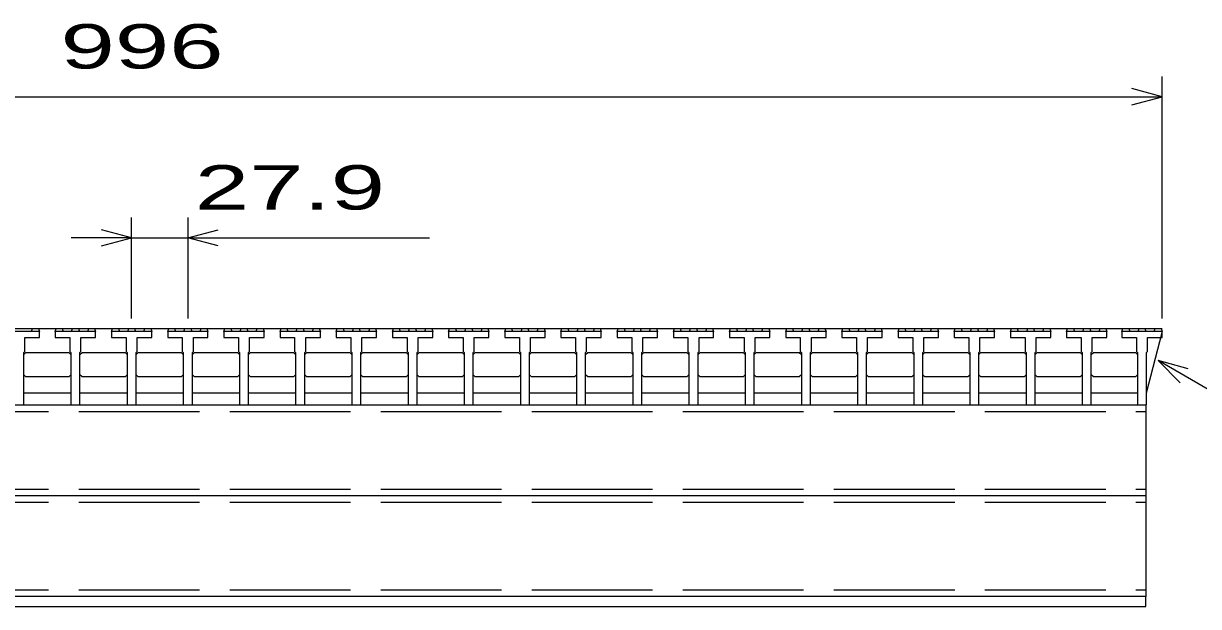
# Model space of a CAD drawing. Units: millimetres, scale not verified. Extents: x -1820 to 1731, y -1282 to 1054.
# Drawn here: x -988 to -405, y -774 to -484 of the extents above; entities that cross this region are included whole.
import ezdxf
from ezdxf.enums import TextEntityAlignment as Align

# ---------------------------------------------------------------- set-up
doc = ezdxf.new("R2010")
doc.units = ezdxf.units.MM
doc.header["$LTSCALE"] = 10
doc.linetypes.add('DASHED', pattern=[7.5, 6, -1.5])
doc.layers.add('16', color=3, linetype='Continuous', lineweight=25)
doc.layers.add('22', color=2, linetype='Continuous', lineweight=25)
doc.styles.add('ベクトル', font='')
doc.styles.get('ベクトル').set_extended_font_data('ベクトル')

msp = doc.modelspace()

# ---------------------------------------------------------------- linework, layer by layer
at = {"layer": '16'}
for p, q in [((-1419, -635.5), (-423, -635.5)), ((-984.4, -637), (-983.9, -635.5)), ((-983.9, -635.5), (-981, -635.5)), ((-981, -635.5), (-980.5, -637)), ((-972.6, -637), (-972.1, -635.5)), ((-972.1, -635.5), (-969.2, -635.5)), ((-969.2, -635.5), (-968.7, -637)), ((-964.55, -637), (-964.05, -635.5)), ((-964.05, -635.5), (-961.15, -635.5)), ((-961.15, -635.5), (-960.65, -637)), ((-956.5, -637), (-956, -635.5)), ((-956, -635.5), (-953.1, -635.5)), ((-953.1, -635.5), (-952.6, -637)), ((-944.7, -637), (-944.2, -635.5)), ((-944.2, -635.5), (-941.3, -635.5)), ((-941.3, -635.5), (-940.8, -637)), ((-936.65, -637), (-936.15, -635.5)), ((-936.15, -635.5), (-933.25, -635.5)), ((-933.25, -635.5), (-932.75, -637)), ((-928.6, -637), (-928.1, -635.5)), ((-928.1, -635.5), (-925.2, -635.5)), ((-925.2, -635.5), (-924.7, -637)), ((-916.8, -637), (-916.3, -635.5)), ((-916.3, -635.5), (-913.4, -635.5)), ((-913.4, -635.5), (-912.9, -637)), ((-908.75, -637), (-908.25, -635.5)), ((-908.25, -635.5), (-905.35, -635.5)), ((-905.35, -635.5), (-904.85, -637)), ((-900.7, -637), (-900.2, -635.5)), ((-900.2, -635.5), (-897.3, -635.5)), ((-897.3, -635.5), (-896.8, -637)), ((-888.9, -637), (-888.4, -635.5)), ((-888.4, -635.5), (-885.5, -635.5)), ((-885.5, -635.5), (-885, -637)), ((-880.85, -637), (-880.35, -635.5)), ((-880.35, -635.5), (-877.45, -635.5)), ((-877.45, -635.5), (-876.95, -637)), ((-872.8, -637), (-872.3, -635.5)), ((-872.3, -635.5), (-869.4, -635.5)), ((-869.4, -635.5), (-868.9, -637)), ((-861, -637), (-860.5, -635.5)), ((-860.5, -635.5), (-857.6, -635.5)), ((-857.6, -635.5), (-857.1, -637)), ((-852.95, -637), (-852.45, -635.5)), ((-852.45, -635.5), (-849.55, -635.5)), ((-849.55, -635.5), (-849.05, -637)), ((-844.9, -637), (-844.4, -635.5)), ((-844.4, -635.5), (-841.5, -635.5)), ((-841.5, -635.5), (-841, -637)), ((-833.1, -637), (-832.6, -635.5)), ((-832.6, -635.5), (-829.7, -635.5)), ((-829.7, -635.5), (-829.2, -637)), ((-825.05, -637), (-824.55, -635.5)), ((-824.55, -635.5), (-821.65, -635.5)), ((-821.65, -635.5), (-821.15, -637)), ((-817, -637), (-816.5, -635.5)), ((-816.5, -635.5), (-813.6, -635.5)), ((-813.6, -635.5), (-813.1, -637)), ((-805.2, -637), (-804.7, -635.5)), ((-804.7, -635.5), (-801.8, -635.5)), ((-801.8, -635.5), (-801.3, -637)), ((-797.15, -637), (-796.65, -635.5)), ((-796.65, -635.5), (-793.75, -635.5)), ((-793.75, -635.5), (-793.25, -637)), ((-789.1, -637), (-788.6, -635.5)), ((-788.6, -635.5), (-785.7, -635.5)), ((-785.7, -635.5), (-785.2, -637)), ((-777.3, -637), (-776.8, -635.5)), ((-776.8, -635.5), (-773.9, -635.5)), ((-773.9, -635.5), (-773.4, -637)), ((-769.25, -637), (-768.75, -635.5)), ((-768.75, -635.5), (-765.85, -635.5)), ((-765.85, -635.5), (-765.35, -637)), ((-761.2, -637), (-760.7, -635.5)), ((-760.7, -635.5), (-757.8, -635.5)), ((-757.8, -635.5), (-757.3, -637)), ((-749.4, -637), (-748.9, -635.5)), ((-748.9, -635.5), (-746, -635.5)), ((-746, -635.5), (-745.5, -637)), ((-741.35, -637), (-740.85, -635.5)), ((-740.85, -635.5), (-737.95, -635.5)), ((-737.95, -635.5), (-737.45, -637)), ((-733.3, -637), (-732.8, -635.5)), ((-732.8, -635.5), (-729.9, -635.5)), ((-729.9, -635.5), (-729.4, -637)), ((-721.5, -637), (-721, -635.5)), ((-721, -635.5), (-718.1, -635.5)), ((-718.1, -635.5), (-717.6, -637)), ((-713.45, -637), (-712.95, -635.5)), ((-712.95, -635.5), (-710.05, -635.5)), ((-710.05, -635.5), (-709.55, -637)), ((-705.4, -637), (-704.9, -635.5)), ((-704.9, -635.5), (-702, -635.5)), ((-702, -635.5), (-701.5, -637)), ((-693.6, -637), (-693.1, -635.5)), ((-693.1, -635.5), (-690.2, -635.5)), ((-690.2, -635.5), (-689.7, -637)), ((-685.55, -637), (-685.05, -635.5)), ((-685.05, -635.5), (-682.15, -635.5)), ((-682.15, -635.5), (-681.65, -637)), ((-677.5, -637), (-677, -635.5)), ((-677, -635.5), (-674.1, -635.5)), ((-674.1, -635.5), (-673.6, -637)), ((-665.7, -637), (-665.2, -635.5)), ((-665.2, -635.5), (-662.3, -635.5)), ((-662.3, -635.5), (-661.8, -637)), ((-657.65, -637), (-657.15, -635.5)), ((-657.15, -635.5), (-654.25, -635.5)), ((-654.25, -635.5), (-653.75, -637)), ((-649.6, -637), (-649.1, -635.5)), ((-649.1, -635.5), (-646.2, -635.5)), ((-646.2, -635.5), (-645.7, -637)), ((-637.8, -637), (-637.3, -635.5)), ((-637.3, -635.5), (-634.4, -635.5)), ((-634.4, -635.5), (-633.9, -637)), ((-629.75, -637), (-629.25, -635.5)), ((-629.25, -635.5), (-626.35, -635.5)), ((-626.35, -635.5), (-625.85, -637)), ((-621.7, -637), (-621.2, -635.5)), ((-621.2, -635.5), (-618.3, -635.5)), ((-618.3, -635.5), (-617.8, -637)), ((-609.9, -637), (-609.4, -635.5)), ((-609.4, -635.5), (-606.5, -635.5)), ((-606.5, -635.5), (-606, -637)), ((-601.85, -637), (-601.35, -635.5)), ((-601.35, -635.5), (-598.45, -635.5)), ((-598.45, -635.5), (-597.95, -637)), ((-593.8, -637), (-593.3, -635.5)), ((-593.3, -635.5), (-590.4, -635.5)), ((-590.4, -635.5), (-589.9, -637)), ((-582, -637), (-581.5, -635.5)), ((-581.5, -635.5), (-578.6, -635.5)), ((-578.6, -635.5), (-578.1, -637)), ((-573.95, -637), (-573.45, -635.5)), ((-573.45, -635.5), (-570.55, -635.5)), ((-570.55, -635.5), (-570.05, -637)), ((-565.9, -637), (-565.4, -635.5)), ((-565.4, -635.5), (-562.5, -635.5)), ((-562.5, -635.5), (-562, -637)), ((-554.1, -637), (-553.6, -635.5)), ((-553.6, -635.5), (-550.7, -635.5)), ((-550.7, -635.5), (-550.2, -637)), ((-546.05, -637), (-545.55, -635.5)), ((-545.55, -635.5), (-542.65, -635.5)), ((-542.65, -635.5), (-542.15, -637)), ((-538, -637), (-537.5, -635.5)), ((-537.5, -635.5), (-534.6, -635.5)), ((-534.6, -635.5), (-534.1, -637)), ((-526.2, -637), (-525.7, -635.5)), ((-525.7, -635.5), (-522.8, -635.5)), ((-522.8, -635.5), (-522.3, -637)), ((-518.15, -637), (-517.65, -635.5)), ((-517.65, -635.5), (-514.75, -635.5)), ((-514.75, -635.5), (-514.25, -637)), ((-510.1, -637), (-509.6, -635.5)), ((-509.6, -635.5), (-506.7, -635.5)), ((-506.7, -635.5), (-506.2, -637)), ((-498.3, -637), (-497.8, -635.5)), ((-497.8, -635.5), (-494.9, -635.5)), ((-494.9, -635.5), (-494.4, -637)), ((-490.25, -637), (-489.75, -635.5)), ((-489.75, -635.5), (-486.85, -635.5)), ((-486.85, -635.5), (-486.35, -637)), ((-482.2, -637), (-481.7, -635.5)), ((-481.7, -635.5), (-478.8, -635.5)), ((-478.8, -635.5), (-478.3, -637)), ((-470.4, -637), (-469.9, -635.5)), ((-469.9, -635.5), (-467, -635.5)), ((-467, -635.5), (-466.5, -637)), ((-462.35, -637), (-461.85, -635.5)), ((-461.85, -635.5), (-458.95, -635.5)), ((-458.95, -635.5), (-458.45, -637)), ((-454.3, -637), (-453.8, -635.5)), ((-453.8, -635.5), (-450.9, -635.5)), ((-450.9, -635.5), (-450.4, -637)), ((-443, -637), (-442.5, -635.5)), ((-442.5, -635.5), (-439.6, -635.5)), ((-439.6, -635.5), (-439.1, -637)), ((-434.95, -637), (-434.45, -635.5)), ((-434.45, -635.5), (-431.55, -635.5)), ((-431.55, -635.5), (-431.05, -637)), ((-426.9, -637), (-426.4, -635.5)), ((-426.4, -635.5), (-423.5, -635.5)), ((-423.5, -635.5), (-423, -637)), ((-980.5, -637), (-1000.5, -637)), ((-987.75, -647), (-987.75, -640)), ((-987.75, -640), (-980.5, -640)), ((-980.5, -640), (-980.5, -637)), ((-972.6, -637), (-972.6, -640)), ((-952.6, -637), (-972.6, -637)), ((-972.6, -640), (-965.35, -640)), ((-965.35, -640), (-965.35, -647)), ((-959.85, -647), (-959.85, -640)), ((-959.85, -640), (-952.6, -640)), ((-952.6, -640), (-952.6, -637)), ((-944.7, -637), (-944.7, -640)), ((-924.7, -637), (-944.7, -637)), ((-944.7, -640), (-937.45, -640)), ((-937.45, -640), (-937.45, -647)), ((-931.95, -647), (-931.95, -640)), ((-931.95, -640), (-924.7, -640)), ((-924.7, -640), (-924.7, -637)), ((-916.8, -637), (-916.8, -640)), ((-896.8, -637), (-916.8, -637)), ((-916.8, -640), (-909.55, -640)), ((-909.55, -640), (-909.55, -647)), ((-904.05, -647), (-904.05, -640)), ((-904.05, -640), (-896.8, -640)), ((-896.8, -640), (-896.8, -637)), ((-888.9, -637), (-888.9, -640)), ((-868.9, -637), (-888.9, -637)), ((-888.9, -640), (-881.65, -640)), ((-881.65, -640), (-881.65, -647)), ((-876.15, -647), (-876.15, -640)), ((-876.15, -640), (-868.9, -640)), ((-868.9, -640), (-868.9, -637)), ((-861, -637), (-861, -640)), ((-841, -637), (-861, -637)), ((-861, -640), (-853.75, -640)), ((-853.75, -640), (-853.75, -647)), ((-848.25, -647), (-848.25, -640)), ((-848.25, -640), (-841, -640)), ((-841, -640), (-841, -637)), ((-833.1, -637), (-833.1, -640)), ((-813.1, -637), (-833.1, -637)), ((-833.1, -640), (-825.85, -640)), ((-825.85, -640), (-825.85, -647)), ((-820.35, -647), (-820.35, -640)), ((-820.35, -640), (-813.1, -640)), ((-813.1, -640), (-813.1, -637)), ((-805.2, -637), (-805.2, -640)), ((-785.2, -637), (-805.2, -637)), ((-805.2, -640), (-797.95, -640)), ((-797.95, -640), (-797.95, -647)), ((-792.45, -647), (-792.45, -640)), ((-792.45, -640), (-785.2, -640)), ((-785.2, -640), (-785.2, -637)), ((-777.3, -637), (-777.3, -640)), ((-757.3, -637), (-777.3, -637)), ((-777.3, -640), (-770.05, -640)), ((-770.05, -640), (-770.05, -647)), ((-764.55, -647), (-764.55, -640)), ((-764.55, -640), (-757.3, -640)), ((-757.3, -640), (-757.3, -637)), ((-749.4, -637), (-749.4, -640)), ((-729.4, -637), (-749.4, -637)), ((-749.4, -640), (-742.15, -640)), ((-742.15, -640), (-742.15, -647)), ((-736.65, -647), (-736.65, -640)), ((-736.65, -640), (-729.4, -640)), ((-729.4, -640), (-729.4, -637)), ((-721.5, -637), (-721.5, -640)), ((-701.5, -637), (-721.5, -637)), ((-721.5, -640), (-714.25, -640)), ((-714.25, -640), (-714.25, -647)), ((-708.75, -647), (-708.75, -640)), ((-708.75, -640), (-701.5, -640)), ((-701.5, -640), (-701.5, -637)), ((-693.6, -637), (-693.6, -640)), ((-673.6, -637), (-693.6, -637)), ((-693.6, -640), (-686.35, -640)), ((-686.35, -640), (-686.35, -647)), ((-680.85, -647), (-680.85, -640)), ((-680.85, -640), (-673.6, -640)), ((-673.6, -640), (-673.6, -637)), ((-665.7, -637), (-665.7, -640)), ((-645.7, -637), (-665.7, -637)), ((-665.7, -640), (-658.45, -640)), ((-658.45, -640), (-658.45, -647)), ((-652.95, -647), (-652.95, -640)), ((-652.95, -640), (-645.7, -640)), ((-645.7, -640), (-645.7, -637)), ((-637.8, -637), (-637.8, -640)), ((-617.8, -637), (-637.8, -637)), ((-637.8, -640), (-630.55, -640)), ((-630.55, -640), (-630.55, -647)), ((-625.05, -647), (-625.05, -640)), ((-625.05, -640), (-617.8, -640)), ((-617.8, -640), (-617.8, -637)), ((-609.9, -637), (-609.9, -640)), ((-589.9, -637), (-609.9, -637)), ((-609.9, -640), (-602.65, -640)), ((-602.65, -640), (-602.65, -647)), ((-597.15, -647), (-597.15, -640)), ((-597.15, -640), (-589.9, -640)), ((-589.9, -640), (-589.9, -637)), ((-582, -637), (-582, -640)), ((-562, -637), (-582, -637)), ((-582, -640), (-574.75, -640)), ((-574.75, -640), (-574.75, -647)), ((-569.25, -647), (-569.25, -640)), ((-569.25, -640), (-562, -640)), ((-562, -640), (-562, -637)), ((-554.1, -637), (-554.1, -640)), ((-534.1, -637), (-554.1, -637)), ((-554.1, -640), (-546.85, -640)), ((-546.85, -640), (-546.85, -647)), ((-541.35, -647), (-541.35, -640)), ((-541.35, -640), (-534.1, -640)), ((-534.1, -640), (-534.1, -637)), ((-526.2, -637), (-526.2, -640)), ((-506.2, -637), (-526.2, -637)), ((-526.2, -640), (-518.95, -640)), ((-518.95, -640), (-518.95, -647)), ((-513.45, -647), (-513.45, -640)), ((-513.45, -640), (-506.2, -640)), ((-506.2, -640), (-506.2, -637)), ((-498.3, -637), (-498.3, -640)), ((-478.3, -637), (-498.3, -637)), ((-498.3, -640), (-491.05, -640)), ((-491.05, -640), (-491.05, -647)), ((-485.55, -647), (-485.55, -640)), ((-485.55, -640), (-478.3, -640)), ((-478.3, -640), (-478.3, -637)), ((-470.4, -637), (-470.4, -640)), ((-450.4, -637), (-470.4, -637)), ((-470.4, -640), (-463.15, -640)), ((-463.15, -640), (-463.15, -647)), ((-457.65, -647), (-457.65, -640)), ((-457.65, -640), (-450.4, -640)), ((-450.4, -640), (-450.4, -637)), ((-443, -637), (-443, -640)), ((-423, -637), (-443, -637)), ((-443, -640), (-435.75, -640)), ((-435.75, -640), (-435.75, -647)), ((-430.75, -667.5), (-423, -637.5)), ((-430.25, -647), (-430.25, -640)), ((-430.25, -640), (-423, -640)), ((-423, -640), (-423, -637)), ((-988.25, -647.5), (-987.75, -647)), ((-988.25, -673.5), (-988.25, -647.5)), ((-988.25, -648.5), (-987.25, -647.5)), ((-987.25, -647.5), (-965.85, -647.5)), ((-965.85, -647.5), (-964.85, -648.5)), ((-965.35, -647), (-964.85, -647.5)), ((-964.85, -647.5), (-964.85, -673.5)), ((-960.35, -647.5), (-959.85, -647)), ((-960.35, -673.5), (-960.35, -647.5)), ((-960.35, -648.5), (-959.35, -647.5)), ((-959.35, -647.5), (-937.95, -647.5)), ((-937.95, -647.5), (-936.95, -648.5)), ((-937.45, -647), (-936.95, -647.5)), ((-936.95, -647.5), (-936.95, -673.5)), ((-932.45, -647.5), (-931.95, -647)), ((-932.45, -673.5), (-932.45, -647.5)), ((-932.45, -648.5), (-931.45, -647.5)), ((-931.45, -647.5), (-910.05, -647.5)), ((-910.05, -647.5), (-909.05, -648.5)), ((-909.55, -647), (-909.05, -647.5)), ((-909.05, -647.5), (-909.05, -673.5)), ((-904.55, -647.5), (-904.05, -647)), ((-904.55, -673.5), (-904.55, -647.5)), ((-904.55, -648.5), (-903.55, -647.5)), ((-903.55, -647.5), (-882.15, -647.5)), ((-882.15, -647.5), (-881.15, -648.5)), ((-881.65, -647), (-881.15, -647.5)), ((-881.15, -647.5), (-881.15, -673.5)), ((-876.65, -647.5), (-876.15, -647)), ((-876.65, -673.5), (-876.65, -647.5)), ((-876.65, -648.5), (-875.65, -647.5)), ((-875.65, -647.5), (-854.25, -647.5)), ((-854.25, -647.5), (-853.25, -648.5)), ((-853.75, -647), (-853.25, -647.5)), ((-853.25, -647.5), (-853.25, -673.5)), ((-848.75, -647.5), (-848.25, -647)), ((-848.75, -673.5), (-848.75, -647.5)), ((-848.75, -648.5), (-847.75, -647.5)), ((-847.75, -647.5), (-826.35, -647.5)), ((-826.35, -647.5), (-825.35, -648.5)), ((-825.85, -647), (-825.35, -647.5)), ((-825.35, -647.5), (-825.35, -673.5)), ((-820.85, -647.5), (-820.35, -647)), ((-820.85, -673.5), (-820.85, -647.5)), ((-820.85, -648.5), (-819.85, -647.5)), ((-819.85, -647.5), (-798.45, -647.5)), ((-798.45, -647.5), (-797.45, -648.5)), ((-797.95, -647), (-797.45, -647.5)), ((-797.45, -647.5), (-797.45, -673.5)), ((-792.95, -647.5), (-792.45, -647)), ((-792.95, -673.5), (-792.95, -647.5)), ((-792.95, -648.5), (-791.95, -647.5)), ((-791.95, -647.5), (-770.55, -647.5)), ((-770.55, -647.5), (-769.55, -648.5)), ((-770.05, -647), (-769.55, -647.5)), ((-769.55, -647.5), (-769.55, -673.5)), ((-765.05, -647.5), (-764.55, -647)), ((-765.05, -673.5), (-765.05, -647.5)), ((-765.05, -648.5), (-764.05, -647.5)), ((-764.05, -647.5), (-742.65, -647.5)), ((-742.65, -647.5), (-741.65, -648.5)), ((-742.15, -647), (-741.65, -647.5)), ((-741.65, -647.5), (-741.65, -673.5)), ((-737.15, -647.5), (-736.65, -647)), ((-737.15, -673.5), (-737.15, -647.5)), ((-737.15, -648.5), (-736.15, -647.5)), ((-736.15, -647.5), (-714.75, -647.5)), ((-714.75, -647.5), (-713.75, -648.5)), ((-714.25, -647), (-713.75, -647.5)), ((-713.75, -647.5), (-713.75, -673.5)), ((-709.25, -647.5), (-708.75, -647)), ((-709.25, -673.5), (-709.25, -647.5)), ((-709.25, -648.5), (-708.25, -647.5)), ((-708.25, -647.5), (-686.85, -647.5)), ((-686.85, -647.5), (-685.85, -648.5)), ((-686.35, -647), (-685.85, -647.5)), ((-685.85, -647.5), (-685.85, -673.5)), ((-681.35, -647.5), (-680.85, -647)), ((-681.35, -673.5), (-681.35, -647.5)), ((-681.35, -648.5), (-680.35, -647.5)), ((-680.35, -647.5), (-658.95, -647.5)), ((-658.95, -647.5), (-657.95, -648.5)), ((-658.45, -647), (-657.95, -647.5)), ((-657.95, -647.5), (-657.95, -673.5)), ((-653.45, -647.5), (-652.95, -647)), ((-653.45, -673.5), (-653.45, -647.5)), ((-653.45, -648.5), (-652.45, -647.5)), ((-652.45, -647.5), (-631.05, -647.5)), ((-631.05, -647.5), (-630.05, -648.5)), ((-630.55, -647), (-630.05, -647.5)), ((-630.05, -647.5), (-630.05, -673.5)), ((-625.55, -647.5), (-625.05, -647)), ((-625.55, -673.5), (-625.55, -647.5)), ((-625.55, -648.5), (-624.55, -647.5)), ((-624.55, -647.5), (-603.15, -647.5)), ((-603.15, -647.5), (-602.15, -648.5)), ((-602.65, -647), (-602.15, -647.5)), ((-602.15, -647.5), (-602.15, -673.5)), ((-597.65, -647.5), (-597.15, -647)), ((-597.65, -673.5), (-597.65, -647.5)), ((-597.65, -648.5), (-596.65, -647.5)), ((-596.65, -647.5), (-575.25, -647.5)), ((-575.25, -647.5), (-574.25, -648.5)), ((-574.75, -647), (-574.25, -647.5)), ((-574.25, -647.5), (-574.25, -673.5)), ((-569.75, -647.5), (-569.25, -647)), ((-569.75, -673.5), (-569.75, -647.5)), ((-569.75, -648.5), (-568.75, -647.5)), ((-568.75, -647.5), (-547.35, -647.5)), ((-547.35, -647.5), (-546.35, -648.5)), ((-546.85, -647), (-546.35, -647.5)), ((-546.35, -647.5), (-546.35, -673.5)), ((-541.85, -647.5), (-541.35, -647)), ((-541.85, -673.5), (-541.85, -647.5)), ((-541.85, -648.5), (-540.85, -647.5)), ((-540.85, -647.5), (-519.45, -647.5)), ((-519.45, -647.5), (-518.45, -648.5)), ((-518.95, -647), (-518.45, -647.5)), ((-518.45, -647.5), (-518.45, -673.5)), ((-513.95, -647.5), (-513.45, -647)), ((-513.95, -673.5), (-513.95, -647.5)), ((-513.95, -648.5), (-512.95, -647.5)), ((-512.95, -647.5), (-491.55, -647.5)), ((-491.55, -647.5), (-490.55, -648.5)), ((-491.05, -647), (-490.55, -647.5)), ((-490.55, -647.5), (-490.55, -673.5)), ((-486.05, -647.5), (-485.55, -647)), ((-486.05, -673.5), (-486.05, -647.5)), ((-486.05, -648.5), (-485.05, -647.5)), ((-485.05, -647.5), (-463.65, -647.5)), ((-463.65, -647.5), (-462.65, -648.5)), ((-463.15, -647), (-462.65, -647.5)), ((-462.65, -647.5), (-462.65, -673.5)), ((-458.15, -647.5), (-457.65, -647)), ((-458.15, -673.5), (-458.15, -647.5)), ((-458.15, -648.5), (-457.15, -647.5)), ((-457.15, -647.5), (-436.25, -647.5)), ((-436.25, -647.5), (-435.25, -648.5)), ((-435.75, -647), (-435.25, -647.5)), ((-435.25, -647.5), (-435.25, -673.5)), ((-430.75, -647.5), (-430.25, -647)), ((-430.75, -673.5), (-430.75, -647.5)), ((-987.25, -659.5), (-988.25, -658.5)), ((-964.85, -658.5), (-965.85, -659.5)), ((-959.35, -659.5), (-960.35, -658.5)), ((-936.95, -658.5), (-937.95, -659.5)), ((-931.45, -659.5), (-932.45, -658.5)), ((-909.05, -658.5), (-910.05, -659.5)), ((-903.55, -659.5), (-904.55, -658.5)), ((-881.15, -658.5), (-882.15, -659.5)), ((-875.65, -659.5), (-876.65, -658.5)), ((-853.25, -658.5), (-854.25, -659.5)), ((-847.75, -659.5), (-848.75, -658.5)), ((-825.35, -658.5), (-826.35, -659.5)), ((-819.85, -659.5), (-820.85, -658.5)), ((-797.45, -658.5), (-798.45, -659.5)), ((-791.95, -659.5), (-792.95, -658.5)), ((-769.55, -658.5), (-770.55, -659.5)), ((-764.05, -659.5), (-765.05, -658.5)), ((-741.65, -658.5), (-742.65, -659.5)), ((-736.15, -659.5), (-737.15, -658.5)), ((-713.75, -658.5), (-714.75, -659.5)), ((-708.25, -659.5), (-709.25, -658.5)), ((-685.85, -658.5), (-686.85, -659.5)), ((-680.35, -659.5), (-681.35, -658.5)), ((-657.95, -658.5), (-658.95, -659.5)), ((-652.45, -659.5), (-653.45, -658.5)), ((-630.05, -658.5), (-631.05, -659.5)), ((-624.55, -659.5), (-625.55, -658.5)), ((-602.15, -658.5), (-603.15, -659.5)), ((-596.65, -659.5), (-597.65, -658.5)), ((-574.25, -658.5), (-575.25, -659.5)), ((-568.75, -659.5), (-569.75, -658.5)), ((-546.35, -658.5), (-547.35, -659.5)), ((-540.85, -659.5), (-541.85, -658.5)), ((-518.45, -658.5), (-519.45, -659.5)), ((-512.95, -659.5), (-513.95, -658.5)), ((-490.55, -658.5), (-491.55, -659.5)), ((-485.05, -659.5), (-486.05, -658.5)), ((-462.65, -658.5), (-463.65, -659.5)), ((-457.15, -659.5), (-458.15, -658.5)), ((-435.25, -658.5), (-436.25, -659.5)), ((-965.85, -659.5), (-987.25, -659.5)), ((-937.95, -659.5), (-959.35, -659.5)), ((-910.05, -659.5), (-931.45, -659.5)), ((-882.15, -659.5), (-903.55, -659.5)), ((-854.25, -659.5), (-875.65, -659.5)), ((-826.35, -659.5), (-847.75, -659.5)), ((-798.45, -659.5), (-819.85, -659.5)), ((-770.55, -659.5), (-791.95, -659.5)), ((-742.65, -659.5), (-764.05, -659.5)), ((-714.75, -659.5), (-736.15, -659.5)), ((-686.85, -659.5), (-708.25, -659.5)), ((-658.95, -659.5), (-680.35, -659.5)), ((-631.05, -659.5), (-652.45, -659.5)), ((-603.15, -659.5), (-624.55, -659.5)), ((-575.25, -659.5), (-596.65, -659.5)), ((-547.35, -659.5), (-568.75, -659.5)), ((-519.45, -659.5), (-540.85, -659.5)), ((-491.55, -659.5), (-512.95, -659.5)), ((-463.65, -659.5), (-485.05, -659.5)), ((-436.25, -659.5), (-457.15, -659.5)), ((-988.25, -667.5), (-964.85, -667.5)), ((-960.35, -667.5), (-936.95, -667.5)), ((-932.45, -667.5), (-909.05, -667.5)), ((-904.55, -667.5), (-881.15, -667.5)), ((-876.65, -667.5), (-853.25, -667.5)), ((-848.75, -667.5), (-825.35, -667.5)), ((-820.85, -667.5), (-797.45, -667.5)), ((-792.95, -667.5), (-769.55, -667.5)), ((-765.05, -667.5), (-741.65, -667.5)), ((-737.15, -667.5), (-713.75, -667.5)), ((-709.25, -667.5), (-685.85, -667.5)), ((-681.35, -667.5), (-657.95, -667.5)), ((-653.45, -667.5), (-630.05, -667.5)), ((-625.55, -667.5), (-602.15, -667.5)), ((-597.65, -667.5), (-574.25, -667.5)), ((-569.75, -667.5), (-546.35, -667.5)), ((-541.85, -667.5), (-518.45, -667.5)), ((-513.95, -667.5), (-490.55, -667.5)), ((-486.05, -667.5), (-462.65, -667.5)), ((-458.15, -667.5), (-435.25, -667.5)), ((-1411, -673.5), (-431, -673.5)), ((-992.75, -673.5), (-988.25, -673.5)), ((-964.85, -673.5), (-960.35, -673.5)), ((-936.95, -673.5), (-932.45, -673.5)), ((-909.05, -673.5), (-904.55, -673.5)), ((-881.15, -673.5), (-876.65, -673.5)), ((-853.25, -673.5), (-848.75, -673.5)), ((-825.35, -673.5), (-820.85, -673.5)), ((-797.45, -673.5), (-792.95, -673.5)), ((-769.55, -673.5), (-765.05, -673.5)), ((-741.65, -673.5), (-737.15, -673.5)), ((-713.75, -673.5), (-709.25, -673.5)), ((-685.85, -673.5), (-681.35, -673.5)), ((-657.95, -673.5), (-653.45, -673.5)), ((-630.05, -673.5), (-625.55, -673.5)), ((-602.15, -673.5), (-597.65, -673.5)), ((-574.25, -673.5), (-569.75, -673.5)), ((-546.35, -673.5), (-541.85, -673.5)), ((-518.45, -673.5), (-513.95, -673.5)), ((-490.55, -673.5), (-486.05, -673.5)), ((-462.65, -673.5), (-458.15, -673.5)), ((-435.25, -673.5), (-430.75, -673.5)), ((-431, -673.5), (-431, -768.5)), ((-1411, -718.5), (-431, -718.5)), ((-431, -768.5), (-1411, -768.5)), ((-431, -773.5), (-431, -768.5)), ((-1411, -773.5), (-431, -773.5))]:
    msp.add_line(p, q, dxfattribs=at)
at = {"layer": '16', "linetype": 'DASHED'}
for p, q in [((-1411, -676.7), (-431, -676.7)), ((-1411, -715.3), (-431, -715.3)), ((-1411, -721.7), (-431, -721.7)), ((-1411, -765.3), (-431, -765.3))]:
    msp.add_line(p, q, dxfattribs=at)
at = {"layer": '22', "color": 4}
for p, q in [((-423, -630.5), (-423, -510.5)), ((-423, -520.5), (-438, -516.5)), ((-1419, -520.5), (-423, -520.5)), ((-438, -524.5), (-423, -520.5)), ((-934.7, -630.5), (-934.7, -580.5)), ((-906.8, -580.5), (-906.8, -630.5)), ((-934.7, -590.5), (-949.7, -586.5)), ((-906.8, -590.5), (-891.8, -586.5)), ((-934.7, -590.5), (-964.7, -590.5)), ((-949.7, -594.5), (-934.7, -590.5)), ((-934.7, -590.5), (-906.8, -590.5)), ((-891.8, -594.5), (-906.8, -590.5)), ((-906.8, -590.5), (-786.8, -590.5)), ((-410, -655.5), (-425, -651.5)), ((-414, -662.5), (-425, -651.5)), ((-388, -672.9), (-425, -651.5))]:
    msp.add_line(p, q, dxfattribs=at)

# ---------------------------------------------------------------- texts
at = {"layer": '22', "style": 'ベクトル', "width": 1.65}
for s, p in [(' 996 ', (-983.5, -495.5)), (' 27.9 ', (-916.8, -565.5))]:
    msp.add_text(s, height=21.99, dxfattribs=at).set_placement(p, align=Align.MIDDLE_LEFT)

doc.saveas('drawing.dxf')
